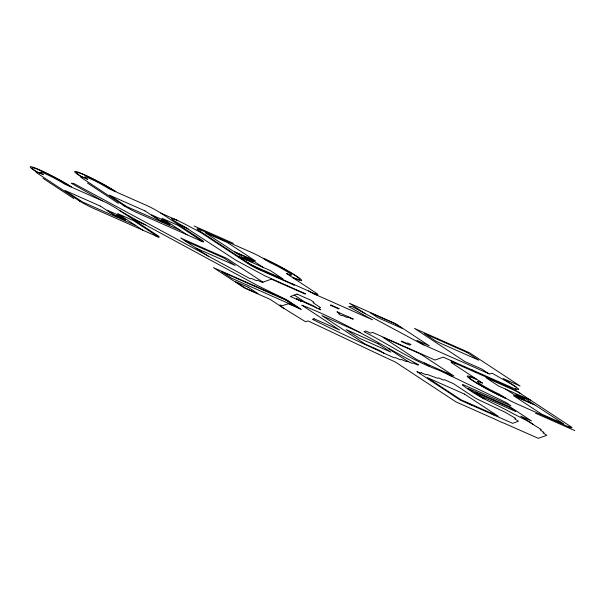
<?xml version="1.0" encoding="UTF-8"?>
<svg xmlns="http://www.w3.org/2000/svg" width="605" height="605" viewBox="0 0 605 605"><rect width="100%" height="100%" fill="white"/><g stroke="black" fill="none" stroke-linecap="round" stroke-linejoin="round"><path stroke-width="0.91" d="M308.573 290.967L312.263 293.13L372.529 319.795L348.654 306.599L351.959 306.531L421.609 343.958L489.619 374.049L492.039 373.187L510.007 383.351A15.359 1.255 27.9 0 1 515.407 386.58L518.667 389.325L515.437 388.955L516.08 389.378L443.223 357.139L435.048 360.043L372.612 332.417L370.57 333.143L365.768 331.018L363.953 331.661C388.334 344.011 410.81 359.846 436.621 369.337L437.377 369.632A15.359 1.255 27.9 0 1 442.678 371.999L506.506 402.726L510.938 405.842L462.961 384.614L462.243 384.871C477.935 397.364 496.614 404.397 513.932 414.085L527.469 420.936L541.301 429.58L540.227 429.966L544.008 432.454L542.987 432.817L546.769 435.305L538.291 438.315L504.078 423.213A15.359 1.255 27.9 0 1 496.009 419.658L455.951 401.879L395.39 362.04C366.108 348.609 337.197 334.399 307.937 320.907L305.555 321.754L282.558 307.537A15.359 1.255 27.9 0 1 282.308 305.707L288.419 303.763L301.381 309.495L286.793 299.899L257.571 285.568L142.462 223.275A15.359 1.255 27.9 0 1 135.906 219.751L120.04 210.782M518.288 389.363L518.621 389.053M194.16 226.013L233.296 243.323M199.068 229.234L252.429 252.845A11.518 0.945 27.9 0 1 266.737 260.536M81.176 176.471A24.828 2.034 27.9 0 1 84.844 175.17A24.828 2.034 27.9 0 1 115.684 191.747L109.104 188.836A15.359 1.255 27.9 0 0 90.024 178.581A15.359 1.255 27.9 0 0 87.755 179.39L79.754 175.843A26.877 2.201 27.9 0 1 83.724 174.437A26.877 2.201 27.9 0 1 117.105 192.375L146.455 205.36A11.518 0.945 27.9 0 1 160.764 213.051L176.773 220.137M177.575 224.107L188.125 228.781M167.623 221.967L151.613 214.881L164.22 223.177L180.23 230.263M238.362 256.429L270.382 270.594L282.981 278.89L250.962 264.725L199.143 230.626A11.518 0.945 27.9 0 1 200.845 230.021M316.521 295.013L314.055 293.395L262.472 270.571A11.518 0.945 27.9 0 1 248.163 262.88M184.888 240.775L224.024 258.093L235.232 265.466L196.096 248.148M133.153 219.411L145.412 224.833M450.672 360.444L454.854 363.189L506.445 386.02A11.518 0.945 27.9 0 1 520.746 393.704M123.201 217.271L107.191 210.185L119.79 218.481L135.8 225.559M530.555 400.155L498.535 385.99L485.928 377.694L517.948 391.866L569.774 425.958A11.518 0.945 27.9 0 1 568.072 426.563M360.406 332.621L321.868 315.568L365.291 344.139L379.516 350.431L383.888 353.305M569.849 427.349L516.481 403.739A11.518 0.945 27.9 0 1 502.173 396.048M535.614 413.26L574.75 430.579M102.495 200.868L71.231 183.209L73.749 183.459L250.069 278.671L251.627 278.519L256.429 280.644L257.45 280.281L262.252 282.406L271.441 279.139L305.064 294.015L305.631 293.818L264.536 275.63L236.192 260.4L184.056 226.489A15.359 1.255 27.9 0 1 172.243 219.305A15.359 1.255 27.9 0 1 176.403 219.97L177.462 220.439A15.359 1.255 27.9 0 1 186.302 224.833L201.238 232.804L250.576 265.27L256.573 268.491L294.31 285.189L291.844 283.563M283.541 308.172L283.964 308.437M283.049 307.854L270.064 299.316L244.269 287.897L213.459 267.629L286.392 299.899L300.148 308.951M488.878 373.724L481.837 369.095L464.942 361.616L414.516 328.439L469.661 352.844L520.081 386.013L503.186 378.541L516.005 386.973M521.661 396.222L534.268 404.511L518.258 397.432L505.651 389.136M472.021 369.889L476.203 372.635M423.931 344.986L416.868 340.335L429.323 345.848L395.708 323.736L349.456 303.271L365.352 313.73M533.171 424.355L520.807 416.217L531.477 420.936L510.469 407.12L467.778 388.228L484.091 398.96M445.953 372.476L452.192 376.575M424.612 363.03L429.217 366.063M490.201 412.693L493.567 414.901M388.115 348.427L408.262 361.677M263.266 267.448L250.659 259.152L234.649 252.073L247.256 260.362M468.852 403.248L472.218 405.456M316.801 308.013L313.428 305.797L304.534 301.857L294.28 295.111M160.764 213.051L201.382 239.777A11.518 0.945 27.9 0 1 199.68 240.382M262.941 282.164L226.935 258.479L180.691 238.015L208.665 256.422M187.232 234.869L162.019 218.284L178.029 225.362L203.242 241.955L137.418 212.831A11.518 0.945 27.9 0 1 123.118 205.14M124.517 206.063L82.499 178.414A11.518 0.945 27.9 0 1 84.201 177.809M87.475 183.035L118.285 203.31M142.803 230.172L117.597 213.58L133.607 220.666L158.812 237.251L92.996 208.128A11.518 0.945 27.9 0 1 78.688 200.444M80.094 201.367L38.07 173.718A11.518 0.945 27.9 0 1 39.771 173.113M43.053 178.339L73.863 198.606M504.555 397.614A24.828 2.034 27.9 0 1 473.715 381.044A24.828 2.034 27.9 0 1 477.383 379.736L482.563 383.147A15.359 1.255 27.9 0 0 480.294 383.956A15.359 1.255 27.9 0 0 499.375 394.203L505.674 398.355A26.877 2.201 27.9 0 1 472.293 380.409A26.877 2.201 27.9 0 1 476.264 379.002L453.153 363.794A11.518 0.945 27.9 0 1 454.854 363.189M36.754 171.775A24.828 2.034 27.9 0 1 40.422 170.474A24.828 2.034 27.9 0 1 71.261 187.043L64.674 184.132A15.359 1.255 27.9 0 0 45.602 173.885A15.359 1.255 27.9 0 0 43.333 174.686L35.324 171.147A26.877 2.201 27.9 0 1 39.302 169.733A26.877 2.201 27.9 0 1 72.683 187.679L103.364 201.268A11.518 0.945 27.9 0 1 116.341 208.354L156.96 235.073A11.518 0.945 27.9 0 1 155.258 235.678M264.355 258.97A24.828 2.034 27.9 0 1 295.195 275.547A24.828 2.034 27.9 0 1 291.527 276.848L286.346 273.437A15.359 1.255 27.9 0 0 288.615 272.628A15.359 1.255 27.9 0 0 269.543 262.381L263.236 258.237A26.877 2.201 27.9 0 1 296.624 276.175A26.877 2.201 27.9 0 1 292.654 277.582L315.757 292.79A11.518 0.945 27.9 0 1 314.055 293.395M297.093 294.113L290.392 296.488L301.298 301.313L296.42 298.688L320.726 309.805L318.555 308.384L320.597 307.658L313.035 302.681L314.055 302.318L310.811 300.186L297.093 294.113M331.018 305.049L330.451 305.253L338.679 308.89L339.246 308.694L331.018 305.049M314.071 318.729L312.482 319.296C339.36 332.863 366.804 345.289 394.188 357.827L395.519 357.668L400.321 359.793L401.342 359.43L406.144 361.556L407.165 361.193L411.967 363.318L412.988 362.955L417.798 365.08L418.592 364.8C380.016 344.192 342.793 320.998 301.812 305.185L339.534 329.997L314.003 318.759M339.602 313.488L338.581 313.851L341.288 315.636L342.158 315.318L346.96 317.443L347.988 317.08L352.791 319.206L353.358 319.009L336.962 311.757L339.602 313.488M401.735 341.228L401.168 341.432L409.404 345.077L410.992 344.51L407.558 342.99L406.537 343.353L401.735 341.228M421.171 372.642L420.059 373.035L416.905 371.591L460.496 400.268L512.639 423.341L518.462 421.277L514.673 418.789L515.694 418.426L505.319 412.323L476.075 398.566L453.387 383.638L444.463 379.69L443.442 380.053L438.64 377.928L437.619 378.291L426.994 374.404L425.973 374.767L421.171 372.642M227.472 242.56L205.239 232.721L233.25 251.151L255.484 260.989L227.472 242.56M466.939 352.39L424.241 333.499L436.152 341.333L478.842 360.225L466.939 352.39M144.928 210.873L109.354 195.128L126.861 206.645L162.435 222.39L144.928 210.873M395.33 323.864L370.426 312.846L377.429 317.459L402.333 328.477L395.33 323.864M100.506 206.169L64.932 190.431L82.439 201.949L118.013 217.694L100.506 206.169M420.346 353.902L382.988 337.371L416.603 359.491L453.962 376.023L420.346 353.902M535.667 405.433L513.433 395.594L541.445 414.024L563.678 423.863L535.667 405.433M285.825 300.103L221.785 271.766L231.586 278.217L295.626 306.553L285.825 300.103M378.193 343.814L346.173 329.642L358.78 337.938L390.8 352.102L378.193 343.814M248.186 287.216L235.731 281.711L245.539 288.161L257.987 293.667L248.186 287.216M509.523 407.452L475.727 392.501L482.026 396.646L515.831 411.597L509.523 407.452M464.595 394.12L427.236 377.588L460.851 399.701L498.21 416.232L464.595 394.12M517.525 395.965A5.12 0.416 27.9 0 0 524.732 399.429A5.12 0.416 27.9 0 0 518.455 395.64A5.12 0.416 27.9 0 0 517.525 395.965M162.851 221.37A5.12 0.416 27.9 0 0 170.058 224.833A5.12 0.416 27.9 0 0 163.781 221.044A5.12 0.416 27.9 0 0 162.851 221.37M118.429 216.673A5.12 0.416 27.9 0 0 125.636 220.129A5.12 0.416 27.9 0 0 119.351 216.34A5.12 0.416 27.9 0 0 118.429 216.673M245.963 258.532A5.12 0.416 27.9 0 0 253.17 261.988A5.12 0.416 27.9 0 0 246.893 258.199A5.12 0.416 27.9 0 0 245.963 258.532"/></g></svg>
